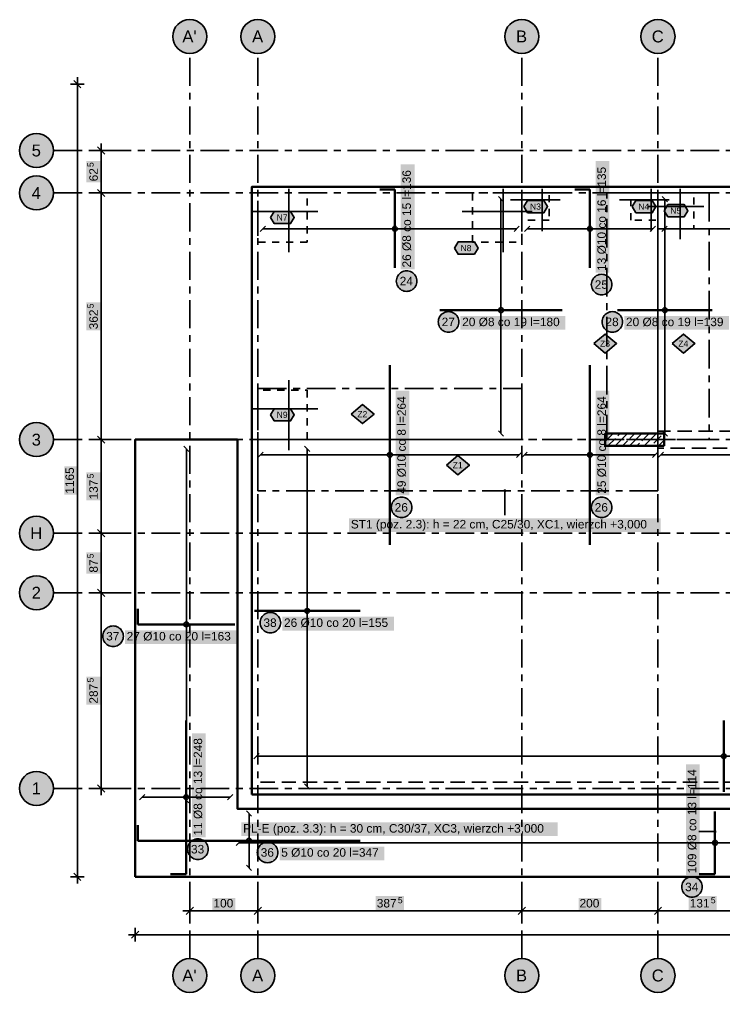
# Model space of a CAD drawing. Header units: metres. Extents: x -3.5 to 19.4, y -3 to 11.3.
# Drawn here: x -3.5 to 6.85, y -3 to 11.3 of the extents above; entities that cross this region are included whole.
import ezdxf

# ---------------------------------------------------------------- set-up
doc = ezdxf.new("R2010")
doc.units = ezdxf.units.M
for name, pattern in [('KRESKOWA', [5.25, 4.2, -1.05]), ('KRESKOWA_DROBNA', [3.15, 2.1, -1.05]), ('PUNKTOWA', [10.5, 8.4, -1.05, 0, -1.05])]:
    doc.linetypes.add(name, pattern=pattern)
for name, color, linetype, lineweight in [('A-KRESKOWANIE', 8, 'Continuous', 18), ('A-MASKA', 7, 'Continuous', 18), ('A-OPISY', 2, 'Continuous', 25), ('K-KONSTR', 7, 'Continuous', 50), ('K-OSIE', 1, 'PUNKTOWA', 25), ('K-WYMIARY', 1, 'Continuous', 25), ('K-ZBROJENIE', 1, 'Continuous', 100), ('K-ZBROJENIE-OPIS', 2, 'Continuous', 25)]:
    doc.layers.add(name, color=color, linetype=linetype, lineweight=lineweight)
doc.styles.add('PL_ARIAL', font='arial.ttf')

msp = doc.modelspace()

# ---------------------------------------------------------------- hatches: boundary and pattern name
at = {"layer": 'A-MASKA', "true_color": 0xffffff}
for points in [[(-2.307, 8.906), (-2.307, 9.219), (-2.517, 9.219), (-2.517, 8.906)], [(2.3, 7.63), (2.3, 9.17), (2.097, 9.17), (2.097, 7.63)], [(5.163, 7.58), (5.163, 9.22), (4.96, 9.22), (4.96, 7.58)], [(-2.307, 6.731), (-2.307, 7.144), (-2.517, 7.144), (-2.517, 6.731)], [(2.975, 6.741), (4.515, 6.741), (4.515, 6.943), (2.975, 6.943)], [(5.38, 6.741), (6.92, 6.741), (6.92, 6.943), (5.38, 6.943)], [(2.225, 4.305), (2.225, 5.845), (2.022, 5.845), (2.022, 4.305)], [(5.163, 4.305), (5.163, 5.845), (4.96, 5.845), (4.96, 4.305)], [(-2.658, 4.315), (-2.658, 4.735), (-2.84, 4.735), (-2.84, 4.315)], [(-2.307, 4.231), (-2.307, 4.644), (-2.517, 4.644), (-2.517, 4.231)], [(1.34, 3.768), (5.914, 3.768), (5.914, 3.97), (1.34, 3.97)], [(-2.307, 3.156), (-2.307, 3.469), (-2.517, 3.469), (-2.517, 3.156)], [(0.359, 2.32), (1.999, 2.32), (1.999, 2.523), (0.359, 2.523)], [(-1.951, 2.121), (-0.31, 2.121), (-0.31, 2.324), (-1.951, 2.324)], [(-2.307, 1.231), (-2.307, 1.644), (-2.517, 1.644), (-2.517, 1.231)], [(-0.766, -0.718), (-0.766, 0.808), (-0.968, 0.808), (-0.968, -0.718)], [(6.489, -1.273), (6.489, 0.354), (6.287, 0.354), (6.287, -1.273)], [(-0.241, -0.702), (4.404, -0.702), (4.404, -0.5), (-0.241, -0.5)], [(0.318, -1.056), (1.858, -1.056), (1.858, -0.854), (0.318, -0.854)], [(-0.667, -1.792), (-0.333, -1.792), (-0.333, -1.61), (-0.667, -1.61)], [(1.731, -1.792), (2.144, -1.792), (2.144, -1.583), (1.731, -1.583)], [(4.708, -1.792), (5.042, -1.792), (5.042, -1.61), (4.708, -1.61)], [(6.326, -1.792), (6.739, -1.792), (6.739, -1.583), (6.326, -1.583)]]:
    msp.add_hatch(color=7, dxfattribs=at).paths.add_polyline_path(points)
at = {"layer": 'A-OPISY', "true_color": 0x000000}
msp.add_hatch(color=7, dxfattribs=at).paths.add_polyline_path([(3.65, 4.375), (3.649, 4.381), (3.646, 4.386), (3.643, 4.391), (3.638, 4.394), (3.633, 4.397), (3.627, 4.397), (3.621, 4.397), (3.616, 4.394), (3.611, 4.391), (3.608, 4.386), (3.605, 4.381), (3.605, 4.375), (3.605, 4.369), (3.608, 4.364), (3.611, 4.359), (3.616, 4.356), (3.621, 4.353), (3.627, 4.353), (3.633, 4.353), (3.638, 4.356), (3.643, 4.359), (3.646, 4.364), (3.649, 4.369)])
at = {"layer": 'K-OSIE', "true_color": 0xffffff}
for points in [[(-0.75, 11.05), (-0.752, 11.083), (-0.759, 11.115), (-0.769, 11.146), (-0.783, 11.175), (-0.802, 11.202), (-0.823, 11.227), (-0.848, 11.248), (-0.875, 11.267), (-0.904, 11.281), (-0.935, 11.291), (-0.967, 11.298), (-1, 11.3), (-1.033, 11.298), (-1.065, 11.291), (-1.096, 11.281), (-1.125, 11.267), (-1.152, 11.248), (-1.177, 11.227), (-1.198, 11.202), (-1.217, 11.175), (-1.231, 11.146), (-1.241, 11.115), (-1.248, 11.083), (-1.25, 11.05), (-1.248, 11.017), (-1.241, 10.985), (-1.231, 10.954), (-1.217, 10.925), (-1.198, 10.898), (-1.177, 10.873), (-1.152, 10.852), (-1.125, 10.833), (-1.096, 10.819), (-1.065, 10.809), (-1.033, 10.802), (-1, 10.8), (-0.967, 10.802), (-0.935, 10.809), (-0.904, 10.819), (-0.875, 10.833), (-0.848, 10.852), (-0.823, 10.873), (-0.802, 10.898), (-0.783, 10.925), (-0.769, 10.954), (-0.759, 10.985), (-0.752, 11.017)], [(0.25, 11.05), (0.248, 11.083), (0.241, 11.115), (0.231, 11.146), (0.217, 11.175), (0.198, 11.202), (0.177, 11.227), (0.152, 11.248), (0.125, 11.267), (0.096, 11.281), (0.065, 11.291), (0.033, 11.298), (0, 11.3), (-0.033, 11.298), (-0.065, 11.291), (-0.096, 11.281), (-0.125, 11.267), (-0.152, 11.248), (-0.177, 11.227), (-0.198, 11.202), (-0.217, 11.175), (-0.231, 11.146), (-0.241, 11.115), (-0.248, 11.083), (-0.25, 11.05), (-0.248, 11.017), (-0.241, 10.985), (-0.231, 10.954), (-0.217, 10.925), (-0.198, 10.898), (-0.177, 10.873), (-0.152, 10.852), (-0.125, 10.833), (-0.096, 10.819), (-0.065, 10.809), (-0.033, 10.802), (0, 10.8), (0.033, 10.802), (0.065, 10.809), (0.096, 10.819), (0.125, 10.833), (0.152, 10.852), (0.177, 10.873), (0.198, 10.898), (0.217, 10.925), (0.231, 10.954), (0.241, 10.985), (0.248, 11.017)], [(4.125, 11.05), (4.123, 11.083), (4.116, 11.115), (4.106, 11.146), (4.092, 11.175), (4.073, 11.202), (4.052, 11.227), (4.027, 11.248), (4, 11.267), (3.971, 11.281), (3.94, 11.291), (3.908, 11.298), (3.875, 11.3), (3.842, 11.298), (3.81, 11.291), (3.779, 11.281), (3.75, 11.267), (3.723, 11.248), (3.698, 11.227), (3.677, 11.202), (3.658, 11.175), (3.644, 11.146), (3.634, 11.115), (3.627, 11.083), (3.625, 11.05), (3.627, 11.017), (3.634, 10.985), (3.644, 10.954), (3.658, 10.925), (3.677, 10.898), (3.698, 10.873), (3.723, 10.852), (3.75, 10.833), (3.779, 10.819), (3.81, 10.809), (3.842, 10.802), (3.875, 10.8), (3.908, 10.802), (3.94, 10.809), (3.971, 10.819), (4, 10.833), (4.027, 10.852), (4.052, 10.873), (4.073, 10.898), (4.092, 10.925), (4.106, 10.954), (4.116, 10.985), (4.123, 11.017)], [(6.125, 11.05), (6.123, 11.083), (6.116, 11.115), (6.106, 11.146), (6.092, 11.175), (6.073, 11.202), (6.052, 11.227), (6.027, 11.248), (6, 11.267), (5.971, 11.281), (5.94, 11.291), (5.908, 11.298), (5.875, 11.3), (5.842, 11.298), (5.81, 11.291), (5.779, 11.281), (5.75, 11.267), (5.723, 11.248), (5.698, 11.227), (5.677, 11.202), (5.658, 11.175), (5.644, 11.146), (5.634, 11.115), (5.627, 11.083), (5.625, 11.05), (5.627, 11.017), (5.634, 10.985), (5.644, 10.954), (5.658, 10.925), (5.677, 10.898), (5.698, 10.873), (5.723, 10.852), (5.75, 10.833), (5.779, 10.819), (5.81, 10.809), (5.842, 10.802), (5.875, 10.8), (5.908, 10.802), (5.94, 10.809), (5.971, 10.819), (6, 10.833), (6.027, 10.852), (6.052, 10.873), (6.073, 10.898), (6.092, 10.925), (6.106, 10.954), (6.116, 10.985), (6.123, 11.017)], [(-3, 9.375), (-3.002, 9.408), (-3.009, 9.44), (-3.019, 9.471), (-3.033, 9.5), (-3.052, 9.527), (-3.073, 9.552), (-3.098, 9.573), (-3.125, 9.592), (-3.154, 9.606), (-3.185, 9.616), (-3.217, 9.623), (-3.25, 9.625), (-3.283, 9.623), (-3.315, 9.616), (-3.346, 9.606), (-3.375, 9.592), (-3.402, 9.573), (-3.427, 9.552), (-3.448, 9.527), (-3.467, 9.5), (-3.481, 9.471), (-3.491, 9.44), (-3.498, 9.408), (-3.5, 9.375), (-3.498, 9.342), (-3.491, 9.31), (-3.481, 9.279), (-3.467, 9.25), (-3.448, 9.223), (-3.427, 9.198), (-3.402, 9.177), (-3.375, 9.158), (-3.346, 9.144), (-3.315, 9.134), (-3.283, 9.127), (-3.25, 9.125), (-3.217, 9.127), (-3.185, 9.134), (-3.154, 9.144), (-3.125, 9.158), (-3.098, 9.177), (-3.073, 9.198), (-3.052, 9.223), (-3.033, 9.25), (-3.019, 9.279), (-3.009, 9.31), (-3.002, 9.342)], [(-3, 8.75), (-3.002, 8.783), (-3.009, 8.815), (-3.019, 8.846), (-3.033, 8.875), (-3.052, 8.902), (-3.073, 8.927), (-3.098, 8.948), (-3.125, 8.967), (-3.154, 8.981), (-3.185, 8.991), (-3.217, 8.998), (-3.25, 9), (-3.283, 8.998), (-3.315, 8.991), (-3.346, 8.981), (-3.375, 8.967), (-3.402, 8.948), (-3.427, 8.927), (-3.448, 8.902), (-3.467, 8.875), (-3.481, 8.846), (-3.491, 8.815), (-3.498, 8.783), (-3.5, 8.75), (-3.498, 8.717), (-3.491, 8.685), (-3.481, 8.654), (-3.467, 8.625), (-3.448, 8.598), (-3.427, 8.573), (-3.402, 8.552), (-3.375, 8.533), (-3.346, 8.519), (-3.315, 8.509), (-3.283, 8.502), (-3.25, 8.5), (-3.217, 8.502), (-3.185, 8.509), (-3.154, 8.519), (-3.125, 8.533), (-3.098, 8.552), (-3.073, 8.573), (-3.052, 8.598), (-3.033, 8.625), (-3.019, 8.654), (-3.009, 8.685), (-3.002, 8.717)], [(-3, 5.125), (-3.002, 5.158), (-3.009, 5.19), (-3.019, 5.221), (-3.033, 5.25), (-3.052, 5.277), (-3.073, 5.302), (-3.098, 5.323), (-3.125, 5.342), (-3.154, 5.356), (-3.185, 5.366), (-3.217, 5.373), (-3.25, 5.375), (-3.283, 5.373), (-3.315, 5.366), (-3.346, 5.356), (-3.375, 5.342), (-3.402, 5.323), (-3.427, 5.302), (-3.448, 5.277), (-3.467, 5.25), (-3.481, 5.221), (-3.491, 5.19), (-3.498, 5.158), (-3.5, 5.125), (-3.498, 5.092), (-3.491, 5.06), (-3.481, 5.029), (-3.467, 5), (-3.448, 4.973), (-3.427, 4.948), (-3.402, 4.927), (-3.375, 4.908), (-3.346, 4.894), (-3.315, 4.884), (-3.283, 4.877), (-3.25, 4.875), (-3.217, 4.877), (-3.185, 4.884), (-3.154, 4.894), (-3.125, 4.908), (-3.098, 4.927), (-3.073, 4.948), (-3.052, 4.973), (-3.033, 5), (-3.019, 5.029), (-3.009, 5.06), (-3.002, 5.092)], [(-3, 3.75), (-3.002, 3.783), (-3.009, 3.815), (-3.019, 3.846), (-3.033, 3.875), (-3.052, 3.902), (-3.073, 3.927), (-3.098, 3.948), (-3.125, 3.967), (-3.154, 3.981), (-3.185, 3.991), (-3.217, 3.998), (-3.25, 4), (-3.283, 3.998), (-3.315, 3.991), (-3.346, 3.981), (-3.375, 3.967), (-3.402, 3.948), (-3.427, 3.927), (-3.448, 3.902), (-3.467, 3.875), (-3.481, 3.846), (-3.491, 3.815), (-3.498, 3.783), (-3.5, 3.75), (-3.498, 3.717), (-3.491, 3.685), (-3.481, 3.654), (-3.467, 3.625), (-3.448, 3.598), (-3.427, 3.573), (-3.402, 3.552), (-3.375, 3.533), (-3.346, 3.519), (-3.315, 3.509), (-3.283, 3.502), (-3.25, 3.5), (-3.217, 3.502), (-3.185, 3.509), (-3.154, 3.519), (-3.125, 3.533), (-3.098, 3.552), (-3.073, 3.573), (-3.052, 3.598), (-3.033, 3.625), (-3.019, 3.654), (-3.009, 3.685), (-3.002, 3.717)], [(-3, 2.875), (-3.002, 2.908), (-3.009, 2.94), (-3.019, 2.971), (-3.033, 3), (-3.052, 3.027), (-3.073, 3.052), (-3.098, 3.073), (-3.125, 3.092), (-3.154, 3.106), (-3.185, 3.116), (-3.217, 3.123), (-3.25, 3.125), (-3.283, 3.123), (-3.315, 3.116), (-3.346, 3.106), (-3.375, 3.092), (-3.402, 3.073), (-3.427, 3.052), (-3.448, 3.027), (-3.467, 3), (-3.481, 2.971), (-3.491, 2.94), (-3.498, 2.908), (-3.5, 2.875), (-3.498, 2.842), (-3.491, 2.81), (-3.481, 2.779), (-3.467, 2.75), (-3.448, 2.723), (-3.427, 2.698), (-3.402, 2.677), (-3.375, 2.658), (-3.346, 2.644), (-3.315, 2.634), (-3.283, 2.627), (-3.25, 2.625), (-3.217, 2.627), (-3.185, 2.634), (-3.154, 2.644), (-3.125, 2.658), (-3.098, 2.677), (-3.073, 2.698), (-3.052, 2.723), (-3.033, 2.75), (-3.019, 2.779), (-3.009, 2.81), (-3.002, 2.842)], [(-3, 0), (-3.002, 0.033), (-3.009, 0.065), (-3.019, 0.096), (-3.033, 0.125), (-3.052, 0.152), (-3.073, 0.177), (-3.098, 0.198), (-3.125, 0.217), (-3.154, 0.231), (-3.185, 0.241), (-3.217, 0.248), (-3.25, 0.25), (-3.283, 0.248), (-3.315, 0.241), (-3.346, 0.231), (-3.375, 0.217), (-3.402, 0.198), (-3.427, 0.177), (-3.448, 0.152), (-3.467, 0.125), (-3.481, 0.096), (-3.491, 0.065), (-3.498, 0.033), (-3.5, 0), (-3.498, -0.033), (-3.491, -0.065), (-3.481, -0.096), (-3.467, -0.125), (-3.448, -0.152), (-3.427, -0.177), (-3.402, -0.198), (-3.375, -0.217), (-3.346, -0.231), (-3.315, -0.241), (-3.283, -0.248), (-3.25, -0.25), (-3.217, -0.248), (-3.185, -0.241), (-3.154, -0.231), (-3.125, -0.217), (-3.098, -0.198), (-3.073, -0.177), (-3.052, -0.152), (-3.033, -0.125), (-3.019, -0.096), (-3.009, -0.065), (-3.002, -0.033)], [(-0.75, -2.75), (-0.752, -2.717), (-0.759, -2.685), (-0.769, -2.654), (-0.783, -2.625), (-0.802, -2.598), (-0.823, -2.573), (-0.848, -2.552), (-0.875, -2.533), (-0.904, -2.519), (-0.935, -2.509), (-0.967, -2.502), (-1, -2.5), (-1.033, -2.502), (-1.065, -2.509), (-1.096, -2.519), (-1.125, -2.533), (-1.152, -2.552), (-1.177, -2.573), (-1.198, -2.598), (-1.217, -2.625), (-1.231, -2.654), (-1.241, -2.685), (-1.248, -2.717), (-1.25, -2.75), (-1.248, -2.783), (-1.241, -2.815), (-1.231, -2.846), (-1.217, -2.875), (-1.198, -2.902), (-1.177, -2.927), (-1.152, -2.948), (-1.125, -2.967), (-1.096, -2.981), (-1.065, -2.991), (-1.033, -2.998), (-1, -3), (-0.967, -2.998), (-0.935, -2.991), (-0.904, -2.981), (-0.875, -2.967), (-0.848, -2.948), (-0.823, -2.927), (-0.802, -2.902), (-0.783, -2.875), (-0.769, -2.846), (-0.759, -2.815), (-0.752, -2.783)], [(0.25, -2.75), (0.248, -2.717), (0.241, -2.685), (0.231, -2.654), (0.217, -2.625), (0.198, -2.598), (0.177, -2.573), (0.152, -2.552), (0.125, -2.533), (0.096, -2.519), (0.065, -2.509), (0.033, -2.502), (0, -2.5), (-0.033, -2.502), (-0.065, -2.509), (-0.096, -2.519), (-0.125, -2.533), (-0.152, -2.552), (-0.177, -2.573), (-0.198, -2.598), (-0.217, -2.625), (-0.231, -2.654), (-0.241, -2.685), (-0.248, -2.717), (-0.25, -2.75), (-0.248, -2.783), (-0.241, -2.815), (-0.231, -2.846), (-0.217, -2.875), (-0.198, -2.902), (-0.177, -2.927), (-0.152, -2.948), (-0.125, -2.967), (-0.096, -2.981), (-0.065, -2.991), (-0.033, -2.998), (0, -3), (0.033, -2.998), (0.065, -2.991), (0.096, -2.981), (0.125, -2.967), (0.152, -2.948), (0.177, -2.927), (0.198, -2.902), (0.217, -2.875), (0.231, -2.846), (0.241, -2.815), (0.248, -2.783)], [(4.125, -2.75), (4.123, -2.717), (4.116, -2.685), (4.106, -2.654), (4.092, -2.625), (4.073, -2.598), (4.052, -2.573), (4.027, -2.552), (4, -2.533), (3.971, -2.519), (3.94, -2.509), (3.908, -2.502), (3.875, -2.5), (3.842, -2.502), (3.81, -2.509), (3.779, -2.519), (3.75, -2.533), (3.723, -2.552), (3.698, -2.573), (3.677, -2.598), (3.658, -2.625), (3.644, -2.654), (3.634, -2.685), (3.627, -2.717), (3.625, -2.75), (3.627, -2.783), (3.634, -2.815), (3.644, -2.846), (3.658, -2.875), (3.677, -2.902), (3.698, -2.927), (3.723, -2.948), (3.75, -2.967), (3.779, -2.981), (3.81, -2.991), (3.842, -2.998), (3.875, -3), (3.908, -2.998), (3.94, -2.991), (3.971, -2.981), (4, -2.967), (4.027, -2.948), (4.052, -2.927), (4.073, -2.902), (4.092, -2.875), (4.106, -2.846), (4.116, -2.815), (4.123, -2.783)], [(6.125, -2.75), (6.123, -2.717), (6.116, -2.685), (6.106, -2.654), (6.092, -2.625), (6.073, -2.598), (6.052, -2.573), (6.027, -2.552), (6, -2.533), (5.971, -2.519), (5.94, -2.509), (5.908, -2.502), (5.875, -2.5), (5.842, -2.502), (5.81, -2.509), (5.779, -2.519), (5.75, -2.533), (5.723, -2.552), (5.698, -2.573), (5.677, -2.598), (5.658, -2.625), (5.644, -2.654), (5.634, -2.685), (5.627, -2.717), (5.625, -2.75), (5.627, -2.783), (5.634, -2.815), (5.644, -2.846), (5.658, -2.875), (5.677, -2.902), (5.698, -2.927), (5.723, -2.948), (5.75, -2.967), (5.779, -2.981), (5.81, -2.991), (5.842, -2.998), (5.875, -3), (5.908, -2.998), (5.94, -2.991), (5.971, -2.981), (6, -2.967), (6.027, -2.948), (6.052, -2.927), (6.073, -2.902), (6.092, -2.875), (6.106, -2.846), (6.116, -2.815), (6.123, -2.783)]]:
    msp.add_hatch(color=7, dxfattribs=at).paths.add_polyline_path(points)
at = {"layer": 'K-ZBROJENIE-OPIS', "true_color": 0xffffff}
for points in [[(3.906, 8.55), (3.96, 8.64), (4.2, 8.64), (4.254, 8.55), (4.2, 8.46), (3.96, 8.46)], [(5.496, 8.55), (5.55, 8.64), (5.79, 8.64), (5.844, 8.55), (5.79, 8.46), (5.55, 8.46)], [(0.186, 8.39), (0.24, 8.48), (0.48, 8.48), (0.534, 8.39), (0.48, 8.3), (0.24, 8.3)], [(5.966, 8.49), (6.02, 8.58), (6.26, 8.58), (6.314, 8.49), (6.26, 8.4), (6.02, 8.4)], [(2.886, 7.94), (2.94, 8.03), (3.18, 8.03), (3.234, 7.94), (3.18, 7.85), (2.94, 7.85)], [(2.336, 7.455), (2.334, 7.475), (2.33, 7.494), (2.324, 7.513), (2.315, 7.531), (2.304, 7.547), (2.291, 7.562), (2.276, 7.575), (2.26, 7.586), (2.242, 7.595), (2.224, 7.601), (2.204, 7.605), (2.185, 7.606), (2.165, 7.605), (2.145, 7.601), (2.127, 7.595), (2.109, 7.586), (2.093, 7.575), (2.078, 7.562), (2.065, 7.547), (2.054, 7.531), (2.045, 7.513), (2.039, 7.494), (2.035, 7.475), (2.033, 7.455), (2.035, 7.435), (2.039, 7.416), (2.045, 7.397), (2.054, 7.38), (2.065, 7.363), (2.078, 7.348), (2.093, 7.335), (2.109, 7.324), (2.127, 7.315), (2.145, 7.309), (2.165, 7.305), (2.185, 7.304), (2.204, 7.305), (2.224, 7.309), (2.242, 7.315), (2.26, 7.324), (2.276, 7.335), (2.291, 7.348), (2.304, 7.363), (2.315, 7.38), (2.324, 7.397), (2.33, 7.416), (2.334, 7.435)], [(5.199, 7.405), (5.197, 7.424), (5.193, 7.444), (5.187, 7.462), (5.178, 7.48), (5.167, 7.496), (5.154, 7.511), (5.139, 7.524), (5.123, 7.535), (5.105, 7.544), (5.087, 7.55), (5.067, 7.554), (5.048, 7.556), (5.028, 7.554), (5.008, 7.55), (4.99, 7.544), (4.972, 7.535), (4.956, 7.524), (4.941, 7.511), (4.928, 7.496), (4.917, 7.48), (4.908, 7.462), (4.902, 7.444), (4.898, 7.424), (4.896, 7.405), (4.898, 7.385), (4.902, 7.365), (4.908, 7.347), (4.917, 7.329), (4.928, 7.313), (4.941, 7.298), (4.956, 7.285), (4.972, 7.274), (4.99, 7.265), (5.008, 7.259), (5.028, 7.255), (5.048, 7.253), (5.067, 7.255), (5.087, 7.259), (5.105, 7.265), (5.123, 7.274), (5.139, 7.285), (5.154, 7.298), (5.167, 7.313), (5.178, 7.329), (5.187, 7.347), (5.193, 7.365), (5.197, 7.385)], [(2.951, 6.856), (2.95, 6.875), (2.946, 6.895), (2.94, 6.913), (2.931, 6.931), (2.92, 6.948), (2.907, 6.962), (2.892, 6.975), (2.876, 6.986), (2.858, 6.995), (2.839, 7.002), (2.82, 7.005), (2.8, 7.007), (2.78, 7.005), (2.761, 7.002), (2.742, 6.995), (2.725, 6.986), (2.708, 6.975), (2.693, 6.962), (2.68, 6.948), (2.669, 6.931), (2.66, 6.913), (2.654, 6.895), (2.65, 6.875), (2.649, 6.856), (2.65, 6.836), (2.654, 6.817), (2.66, 6.798), (2.669, 6.78), (2.68, 6.764), (2.693, 6.749), (2.708, 6.736), (2.725, 6.725), (2.742, 6.716), (2.761, 6.71), (2.78, 6.706), (2.8, 6.705), (2.82, 6.706), (2.839, 6.71), (2.858, 6.716), (2.876, 6.725), (2.892, 6.736), (2.907, 6.749), (2.92, 6.764), (2.931, 6.78), (2.94, 6.798), (2.946, 6.817), (2.95, 6.836)], [(5.356, 6.856), (5.355, 6.875), (5.351, 6.895), (5.345, 6.913), (5.336, 6.931), (5.325, 6.948), (5.312, 6.962), (5.297, 6.975), (5.281, 6.986), (5.263, 6.995), (5.244, 7.002), (5.225, 7.005), (5.205, 7.007), (5.185, 7.005), (5.166, 7.002), (5.147, 6.995), (5.13, 6.986), (5.113, 6.975), (5.098, 6.962), (5.085, 6.948), (5.074, 6.931), (5.065, 6.913), (5.059, 6.895), (5.055, 6.875), (5.054, 6.856), (5.055, 6.836), (5.059, 6.817), (5.065, 6.798), (5.074, 6.78), (5.085, 6.764), (5.098, 6.749), (5.113, 6.736), (5.13, 6.725), (5.147, 6.716), (5.166, 6.71), (5.185, 6.706), (5.205, 6.705), (5.225, 6.706), (5.244, 6.71), (5.263, 6.716), (5.281, 6.725), (5.297, 6.736), (5.312, 6.749), (5.325, 6.764), (5.336, 6.78), (5.345, 6.798), (5.351, 6.817), (5.355, 6.836)], [(4.932, 6.537), (5.1, 6.677), (5.268, 6.537), (5.1, 6.397)], [(6.082, 6.537), (6.25, 6.677), (6.418, 6.537), (6.25, 6.397)], [(0.186, 5.49), (0.24, 5.58), (0.48, 5.58), (0.534, 5.49), (0.48, 5.4), (0.24, 5.4)], [(1.37, 5.5), (1.538, 5.64), (1.706, 5.5), (1.538, 5.36)], [(2.769, 4.75), (2.938, 4.89), (3.106, 4.75), (2.938, 4.61)], [(2.261, 4.13), (2.26, 4.15), (2.256, 4.169), (2.25, 4.188), (2.241, 4.206), (2.23, 4.222), (2.217, 4.237), (2.202, 4.25), (2.186, 4.261), (2.168, 4.27), (2.149, 4.276), (2.13, 4.28), (2.11, 4.281), (2.09, 4.28), (2.071, 4.276), (2.052, 4.27), (2.034, 4.261), (2.018, 4.25), (2.003, 4.237), (1.99, 4.222), (1.979, 4.206), (1.97, 4.188), (1.964, 4.169), (1.96, 4.15), (1.959, 4.13), (1.96, 4.11), (1.964, 4.091), (1.97, 4.072), (1.979, 4.055), (1.99, 4.038), (2.003, 4.023), (2.018, 4.01), (2.034, 3.999), (2.052, 3.99), (2.071, 3.984), (2.09, 3.98), (2.11, 3.979), (2.13, 3.98), (2.149, 3.984), (2.168, 3.99), (2.186, 3.999), (2.202, 4.01), (2.217, 4.023), (2.23, 4.038), (2.241, 4.055), (2.25, 4.072), (2.256, 4.091), (2.26, 4.11)], [(5.199, 4.13), (5.197, 4.15), (5.193, 4.169), (5.187, 4.188), (5.178, 4.206), (5.167, 4.222), (5.154, 4.237), (5.139, 4.25), (5.123, 4.261), (5.105, 4.27), (5.087, 4.276), (5.067, 4.28), (5.048, 4.281), (5.028, 4.28), (5.008, 4.276), (4.99, 4.27), (4.972, 4.261), (4.956, 4.25), (4.941, 4.237), (4.928, 4.222), (4.917, 4.206), (4.908, 4.188), (4.902, 4.169), (4.898, 4.15), (4.896, 4.13), (4.898, 4.11), (4.902, 4.091), (4.908, 4.072), (4.917, 4.055), (4.928, 4.038), (4.941, 4.023), (4.956, 4.01), (4.972, 3.999), (4.99, 3.99), (5.008, 3.984), (5.028, 3.98), (5.048, 3.979), (5.067, 3.98), (5.087, 3.984), (5.105, 3.99), (5.123, 3.999), (5.139, 4.01), (5.154, 4.023), (5.167, 4.038), (5.178, 4.055), (5.187, 4.072), (5.193, 4.091), (5.197, 4.11)], [(0.335, 2.435), (0.333, 2.455), (0.329, 2.474), (0.323, 2.493), (0.314, 2.511), (0.303, 2.527), (0.29, 2.542), (0.275, 2.555), (0.259, 2.566), (0.241, 2.575), (0.223, 2.581), (0.203, 2.585), (0.184, 2.586), (0.164, 2.585), (0.144, 2.581), (0.126, 2.575), (0.108, 2.566), (0.092, 2.555), (0.077, 2.542), (0.064, 2.527), (0.053, 2.511), (0.044, 2.493), (0.038, 2.474), (0.034, 2.455), (0.032, 2.435), (0.034, 2.415), (0.038, 2.396), (0.044, 2.377), (0.053, 2.36), (0.064, 2.343), (0.077, 2.328), (0.092, 2.315), (0.108, 2.304), (0.126, 2.296), (0.144, 2.289), (0.164, 2.285), (0.184, 2.284), (0.203, 2.285), (0.223, 2.289), (0.241, 2.296), (0.259, 2.304), (0.275, 2.315), (0.29, 2.328), (0.303, 2.343), (0.314, 2.36), (0.323, 2.377), (0.329, 2.396), (0.333, 2.415)], [(-1.975, 2.236), (-1.976, 2.256), (-1.98, 2.276), (-1.987, 2.294), (-1.995, 2.312), (-2.006, 2.328), (-2.019, 2.343), (-2.034, 2.356), (-2.051, 2.367), (-2.068, 2.376), (-2.087, 2.382), (-2.106, 2.386), (-2.126, 2.388), (-2.146, 2.386), (-2.165, 2.382), (-2.184, 2.376), (-2.202, 2.367), (-2.218, 2.356), (-2.233, 2.343), (-2.246, 2.328), (-2.257, 2.312), (-2.266, 2.294), (-2.272, 2.276), (-2.276, 2.256), (-2.277, 2.236), (-2.276, 2.217), (-2.272, 2.197), (-2.266, 2.179), (-2.257, 2.161), (-2.246, 2.145), (-2.233, 2.13), (-2.218, 2.117), (-2.202, 2.106), (-2.184, 2.097), (-2.165, 2.091), (-2.146, 2.087), (-2.126, 2.085), (-2.106, 2.087), (-2.087, 2.091), (-2.068, 2.097), (-2.051, 2.106), (-2.034, 2.117), (-2.019, 2.13), (-2.006, 2.145), (-1.995, 2.161), (-1.987, 2.179), (-1.98, 2.197), (-1.976, 2.217)], [(-0.73, -0.893), (-0.731, -0.874), (-0.735, -0.854), (-0.741, -0.835), (-0.75, -0.818), (-0.761, -0.801), (-0.774, -0.786), (-0.789, -0.773), (-0.805, -0.762), (-0.823, -0.754), (-0.842, -0.747), (-0.861, -0.743), (-0.881, -0.742), (-0.9, -0.743), (-0.92, -0.747), (-0.939, -0.754), (-0.956, -0.762), (-0.973, -0.773), (-0.988, -0.786), (-1.001, -0.801), (-1.012, -0.818), (-1.02, -0.835), (-1.027, -0.854), (-1.03, -0.874), (-1.032, -0.893), (-1.03, -0.913), (-1.027, -0.932), (-1.02, -0.951), (-1.012, -0.969), (-1.001, -0.985), (-0.988, -1), (-0.973, -1.013), (-0.956, -1.024), (-0.939, -1.033), (-0.92, -1.039), (-0.9, -1.043), (-0.881, -1.044), (-0.861, -1.043), (-0.842, -1.039), (-0.823, -1.033), (-0.805, -1.024), (-0.789, -1.013), (-0.774, -1), (-0.761, -0.985), (-0.75, -0.969), (-0.741, -0.951), (-0.735, -0.932), (-0.731, -0.913)], [(0.294, -0.941), (0.293, -0.921), (0.289, -0.902), (0.283, -0.883), (0.274, -0.865), (0.263, -0.849), (0.25, -0.834), (0.235, -0.821), (0.219, -0.81), (0.201, -0.801), (0.182, -0.795), (0.163, -0.791), (0.143, -0.79), (0.124, -0.791), (0.104, -0.795), (0.085, -0.801), (0.068, -0.81), (0.051, -0.821), (0.036, -0.834), (0.023, -0.849), (0.012, -0.865), (0.004, -0.883), (-0.003, -0.902), (-0.007, -0.921), (-0.008, -0.941), (-0.007, -0.961), (-0.003, -0.98), (0.004, -0.999), (0.012, -1.017), (0.023, -1.033), (0.036, -1.048), (0.051, -1.061), (0.068, -1.072), (0.085, -1.081), (0.104, -1.087), (0.124, -1.091), (0.143, -1.092), (0.163, -1.091), (0.182, -1.087), (0.201, -1.081), (0.219, -1.072), (0.235, -1.061), (0.25, -1.048), (0.263, -1.033), (0.274, -1.017), (0.283, -0.999), (0.289, -0.98), (0.293, -0.961)], [(6.525, -1.448), (6.524, -1.428), (6.52, -1.409), (6.514, -1.39), (6.505, -1.373), (6.494, -1.356), (6.481, -1.341), (6.466, -1.328), (6.45, -1.317), (6.432, -1.309), (6.413, -1.302), (6.394, -1.298), (6.374, -1.297), (6.355, -1.298), (6.335, -1.302), (6.316, -1.309), (6.299, -1.317), (6.282, -1.328), (6.267, -1.341), (6.254, -1.356), (6.243, -1.373), (6.235, -1.39), (6.228, -1.409), (6.225, -1.428), (6.223, -1.448), (6.225, -1.468), (6.228, -1.487), (6.235, -1.506), (6.243, -1.524), (6.254, -1.54), (6.267, -1.555), (6.282, -1.568), (6.299, -1.579), (6.316, -1.588), (6.335, -1.594), (6.355, -1.598), (6.374, -1.599), (6.394, -1.598), (6.413, -1.594), (6.432, -1.588), (6.45, -1.579), (6.466, -1.568), (6.481, -1.555), (6.494, -1.54), (6.505, -1.524), (6.514, -1.506), (6.52, -1.487), (6.524, -1.468)]]:
    msp.add_hatch(color=7, dxfattribs=at).paths.add_polyline_path(points)
at = {"layer": 'K-ZBROJENIE-OPIS', "true_color": 0x000000}
msp.add_hatch(color=7, dxfattribs=at).paths.add_polyline_path([(6.734, -0.634), (6.734, -0.629), (6.731, -0.623), (6.728, -0.618), (6.723, -0.615), (6.718, -0.613), (6.712, -0.612), (6.706, -0.613), (6.701, -0.615), (6.696, -0.618), (6.692, -0.623), (6.69, -0.629), (6.689, -0.634), (6.69, -0.64), (6.692, -0.646), (6.696, -0.65), (6.701, -0.654), (6.706, -0.656), (6.712, -0.657), (6.718, -0.656), (6.723, -0.654), (6.728, -0.65), (6.731, -0.646), (6.734, -0.64)])

# ---------------------------------------------------------------- linework, layer by layer
at = {"layer": 'A-KRESKOWANIE', "lineweight": 25, "ltscale": 0.05}
for points in [[(5.1, 5.1), (5.215, 5.215)], [(5.109, 5.215), (5.109, 5.215)], [(5.247, 5.035), (5.427, 5.215)], [(5.286, 5.18), (5.321, 5.215)], [(5.459, 5.035), (5.639, 5.215)], [(5.462, 5.144), (5.533, 5.215)], [(5.639, 5.109), (5.745, 5.215)], [(5.671, 5.035), (5.851, 5.215)], [(5.816, 5.073), (5.922, 5.18)], [(5.957, 5.215), (5.957, 5.215)], [(5.144, 5.038), (5.25, 5.144)], [(5.353, 5.035), (5.427, 5.109)], [(5.565, 5.035), (5.604, 5.073)], [(5.777, 5.035), (5.781, 5.038)], [(5.884, 5.035), (5.965, 5.116)]]:
    msp.add_lwpolyline(points, dxfattribs=at)
at = {"layer": 'A-OPISY', "lineweight": 35, "ltscale": 0.05}
msp.add_lwpolyline([(3.627, 4.375), (3.627, 4.015)], dxfattribs=at)
at = {"layer": 'K-KONSTR', "lineweight": 70, "ltscale": 0.05}
for points in [[(-0.09, -0.09), (12.3, -0.09), (12.3, 8.84), (-0.09, 8.84)], [(5.965, 5.035), (5.965, 5.215), (5.1, 5.215), (5.1, 5.035)], [(-1.8, -1.3), (13.8, -1.3), (13.8, -0.3), (-0.3, -0.3), (-0.3, 5.125), (-1.8, 5.125)]]:
    msp.add_lwpolyline(points, close=True, dxfattribs=at)
at = {"layer": 'K-KONSTR', "linetype": 'KRESKOWA', "lineweight": 35, "ltscale": 0.05, "flags": 128}
for points in [[(8.5, 5.25), (8.5, 5), (5.875, 5), (5.875, 5.25)], [(12, 0.09), (12, -0.09), (0, -0.09), (0, 0.09)]]:
    msp.add_lwpolyline(points, close=True, dxfattribs=at)
at = {"layer": 'K-OSIE', "linetype": 'PUNKTOWA', "lineweight": 35, "ltscale": 0.049096, "flags": 128}
for points in [[(-1, -2.5), (-1, 10.8)], [(0, -2.5), (0, 10.8)], [(3.875, -2.5), (3.875, 10.8)], [(5.875, -2.5), (5.875, 10.8)]]:
    msp.add_lwpolyline(points, dxfattribs=at)
at = {"layer": 'K-OSIE', "linetype": 'PUNKTOWA', "lineweight": 35, "ltscale": 0.049932, "flags": 128}
for points in [[(-3, 9.375), (18.915, 9.375)], [(-3, 8.75), (18.915, 8.75)], [(-3, 5.125), (18.915, 5.125)], [(-3, 3.75), (18.915, 3.75)], [(-3, 2.875), (18.915, 2.875)], [(-3, 0), (18.915, 0)]]:
    msp.add_lwpolyline(points, dxfattribs=at)
at = {"layer": 'K-OSIE', "linetype": 'Continuous', "lineweight": 35, "ltscale": 0.05}
for centre in [(-1, 11.05), (0, 11.05), (3.875, 11.05), (5.875, 11.05), (-3.25, 9.375), (-3.25, 8.75), (-3.25, 5.125), (-3.25, 3.75), (-3.25, 2.875), (-3.25, 0), (-1, -2.75), (0, -2.75), (3.875, -2.75), (5.875, -2.75)]:
    msp.add_circle(centre, 0.25, dxfattribs=at)
at = {"layer": 'K-WYMIARY', "lineweight": 35, "ltscale": 0.05}
for points in [[(-2.65, -1.4), (-2.65, 10.45)], [(-2.55, 10.35), (-2.75, 10.35)], [(-2.597, 10.297), (-2.703, 10.403)], [(-2.3, -0.1), (-2.3, 9.475)], [(-2.2, 9.375), (-2.4, 9.375)], [(-2.247, 9.322), (-2.353, 9.428)], [(-2.2, 8.75), (-2.4, 8.75)], [(-2.247, 8.697), (-2.353, 8.803)], [(-2.247, 5.072), (-2.353, 5.178)], [(-2.2, 5.125), (-2.4, 5.125)], [(-2.2, 3.75), (-2.4, 3.75)], [(-2.247, 3.697), (-2.353, 3.803)], [(-2.2, 2.875), (-2.4, 2.875)], [(-2.247, 2.822), (-2.353, 2.928)], [(-2.2, 0), (-2.4, 0)], [(-2.247, -0.053), (-2.353, 0.053)], [(-2.597, -1.353), (-2.703, -1.247)], [(-2.55, -1.3), (-2.75, -1.3)], [(-1, -1.7), (-1, -1.9)], [(0, -1.7), (0, -1.9)], [(3.875, -1.7), (3.875, -1.9)], [(5.875, -1.7), (5.875, -1.9)], [(-1.1, -1.8), (18.475, -1.8)], [(-1.053, -1.853), (-0.947, -1.747)], [(-0.053, -1.853), (0.053, -1.747)], [(3.822, -1.853), (3.928, -1.747)], [(5.822, -1.853), (5.928, -1.747)], [(-1.853, -2.203), (-1.747, -2.097)], [(-1.8, -2.05), (-1.8, -2.25)], [(-1.9, -2.15), (18.565, -2.15)]]:
    msp.add_lwpolyline(points, dxfattribs=at)
at = {"layer": 'K-ZBROJENIE', "lineweight": 35, "ltscale": 0.05}
for points in [[(0.453, 7.88), (0.453, 8.81)], [(3.603, 7.88), (3.603, 8.81)], [(4.175, 8.19), (4.175, 8.81)], [(5.775, 8.19), (5.775, 8.81)], [(6.203, 8.07), (6.203, 8.81)], [(3.71, 8.65), (4.44, 8.65)], [(5.31, 8.65), (6.04, 8.65)], [(-0.07, 8.478), (0.88, 8.478)], [(3, 8.478), (4.03, 8.478)], [(5.72, 8.553), (6.55, 8.553)], [(0.453, 4.97), (0.453, 6)], [(-0.07, 5.578), (0.88, 5.578)]]:
    msp.add_lwpolyline(points, dxfattribs=at)
at = {"layer": 'K-ZBROJENIE', "lineweight": 70, "ltscale": 0.05}
for points in [[(2.012, 8.8), (1.792, 8.8)], [(2.012, 7.65), (2.012, 8.8)], [(4.875, 8.8), (4.655, 8.8)], [(4.875, 7.65), (4.875, 8.8)], [(2.67, 7.028), (4.47, 7.028)], [(5.28, 7.028), (6.67, 7.028)], [(1.938, 3.58), (1.938, 6.22)], [(4.875, 3.58), (4.875, 6.22)], [(-1.76, 2.409), (-1.76, 2.639)], [(-0.05, 2.608), (1.5, 2.608)], [(-1.76, 2.409), (-0.34, 2.409)], [(-1.053, -1.26), (-1.053, 1)], [(6.841, -0.05), (6.841, 1)], [(6.712, -1.26), (6.712, -0.34)], [(-1.76, -0.769), (-1.76, -0.539)], [(-1.76, -0.769), (1.5, -0.769)], [(-1.053, -1.26), (-1.283, -1.26)], [(6.712, -1.26), (6.482, -1.26)]]:
    msp.add_lwpolyline(points, dxfattribs=at)
at = {"layer": 'K-ZBROJENIE-OPIS', "linetype": 'KRESKOWA_DROBNA', "lineweight": 35, "ltscale": 0.05, "flags": 128}
for points in [[(0.725, 8.025), (0, 8.025), (0, 8.75), (0.725, 8.75)], [(3.15, 8.025), (3.15, 8.75), (3.875, 8.75), (3.875, 8.025)], [(4.275, 8.35), (3.875, 8.35), (3.875, 8.75), (4.275, 8.75)], [(5.475, 8.35), (5.475, 8.75), (5.875, 8.75), (5.875, 8.35)], [(6.4, 8.225), (5.875, 8.225), (5.875, 8.75), (6.4, 8.75)], [(0.725, 5.85), (0.725, 5.125), (0, 5.125), (0, 5.85)]]:
    msp.add_lwpolyline(points, close=True, dxfattribs=at)
at = {"layer": 'K-ZBROJENIE-OPIS', "linetype": 'PUNKTOWA', "lineweight": 35, "ltscale": 0.05, "flags": 128}
for points in [[(5.875, 8.75), (5.875, 5.125), (5.125, 5.125), (5.125, 8.75)], [(6.625, 8.75), (6.625, 5.125), (5.875, 5.125), (5.875, 8.75)], [(0, 5.875), (3.875, 5.875), (3.875, 5.125), (0, 5.125)], [(5.875, 4.375), (0, 4.375), (0, 5.125), (3.875, 5.125), (5.875, 5.125)]]:
    msp.add_lwpolyline(points, close=True, dxfattribs=at)
at = {"layer": 'K-ZBROJENIE-OPIS', "lineweight": 35, "ltscale": 0.05}
for points in [[(3.609, 8.62), (3.531, 8.698)], [(3.57, 5.216), (3.57, 8.659)], [(6.014, 8.62), (5.936, 8.698)], [(5.975, 5.216), (5.975, 8.659)], [(0.036, 8.186), (0.113, 8.264)], [(0.075, 8.225), (3.8, 8.225)], [(3.762, 8.186), (3.839, 8.264)], [(3.913, 8.186), (3.991, 8.264)], [(3.952, 8.225), (5.798, 8.225)], [(5.759, 8.186), (5.837, 8.264)], [(5.93, 8.186), (6.008, 8.264)], [(5.969, 8.225), (8.406, 8.225)], [(3.609, 5.177), (3.531, 5.255)], [(6.014, 5.177), (5.936, 5.255)], [(-1.011, 4.952), (-1.089, 5.03)], [(0.764, 4.952), (0.686, 5.03)], [(-1.05, -0.173), (-1.05, 4.991)], [(0.001, 4.861), (0.078, 4.939)], [(0.04, 4.9), (3.835, 4.9)], [(0.725, 0.026), (0.725, 4.991)], [(3.797, 4.861), (3.874, 4.939)], [(3.876, 4.861), (3.954, 4.939)], [(3.915, 4.9), (5.835, 4.9)], [(5.796, 4.861), (5.874, 4.939)], [(5.876, 4.861), (5.954, 4.939)], [(5.915, 4.9), (8.46, 4.9)], [(-0.057, 0.436), (0.021, 0.514)], [(-0.018, 0.475), (13.7, 0.475)], [(0.764, -0.013), (0.686, 0.065)], [(-1.739, -0.169), (-1.661, -0.091)], [(-1.7, -0.13), (-0.406, -0.13)], [(-1.011, -0.212), (-1.089, -0.134)], [(-0.445, -0.169), (-0.367, -0.091)], [(-0.091, -0.41), (-0.169, -0.332)], [(-0.13, -1.166), (-0.13, -0.371)], [(6.712, -0.634), (6.477, -0.634)], [(-0.316, -0.839), (-0.238, -0.761)], [(-0.277, -0.8), (13.7, -0.8)], [(-0.091, -1.205), (-0.169, -1.127)]]:
    msp.add_lwpolyline(points, dxfattribs=at)
for points in [[(3.906, 8.55), (3.96, 8.64), (4.2, 8.64), (4.254, 8.55), (4.2, 8.46), (3.96, 8.46)], [(5.496, 8.55), (5.55, 8.64), (5.79, 8.64), (5.844, 8.55), (5.79, 8.46), (5.55, 8.46)], [(0.186, 8.39), (0.24, 8.48), (0.48, 8.48), (0.534, 8.39), (0.48, 8.3), (0.24, 8.3)], [(5.966, 8.49), (6.02, 8.58), (6.26, 8.58), (6.314, 8.49), (6.26, 8.4), (6.02, 8.4)], [(2.886, 7.94), (2.94, 8.03), (3.18, 8.03), (3.234, 7.94), (3.18, 7.85), (2.94, 7.85)], [(2.336, 7.455), (2.334, 7.475), (2.33, 7.494), (2.324, 7.513), (2.315, 7.531), (2.304, 7.547), (2.291, 7.562), (2.276, 7.575), (2.26, 7.586), (2.242, 7.595), (2.224, 7.601), (2.204, 7.605), (2.185, 7.606), (2.165, 7.605), (2.145, 7.601), (2.127, 7.595), (2.109, 7.586), (2.093, 7.575), (2.078, 7.562), (2.065, 7.547), (2.054, 7.531), (2.045, 7.513), (2.039, 7.494), (2.035, 7.475), (2.033, 7.455), (2.035, 7.435), (2.039, 7.416), (2.045, 7.397), (2.054, 7.38), (2.065, 7.363), (2.078, 7.348), (2.093, 7.335), (2.109, 7.324), (2.127, 7.315), (2.145, 7.309), (2.165, 7.305), (2.185, 7.304), (2.204, 7.305), (2.224, 7.309), (2.242, 7.315), (2.26, 7.324), (2.276, 7.335), (2.291, 7.348), (2.304, 7.363), (2.315, 7.38), (2.324, 7.397), (2.33, 7.416), (2.334, 7.435)], [(5.199, 7.405), (5.197, 7.424), (5.193, 7.444), (5.187, 7.462), (5.178, 7.48), (5.167, 7.496), (5.154, 7.511), (5.139, 7.524), (5.123, 7.535), (5.105, 7.544), (5.087, 7.55), (5.067, 7.554), (5.048, 7.556), (5.028, 7.554), (5.008, 7.55), (4.99, 7.544), (4.972, 7.535), (4.956, 7.524), (4.941, 7.511), (4.928, 7.496), (4.917, 7.48), (4.908, 7.462), (4.902, 7.444), (4.898, 7.424), (4.896, 7.405), (4.898, 7.385), (4.902, 7.365), (4.908, 7.347), (4.917, 7.329), (4.928, 7.313), (4.941, 7.298), (4.956, 7.285), (4.972, 7.274), (4.99, 7.265), (5.008, 7.259), (5.028, 7.255), (5.048, 7.253), (5.067, 7.255), (5.087, 7.259), (5.105, 7.265), (5.123, 7.274), (5.139, 7.285), (5.154, 7.298), (5.167, 7.313), (5.178, 7.329), (5.187, 7.347), (5.193, 7.365), (5.197, 7.385)], [(2.951, 6.856), (2.95, 6.875), (2.946, 6.895), (2.94, 6.913), (2.931, 6.931), (2.92, 6.948), (2.907, 6.962), (2.892, 6.975), (2.876, 6.986), (2.858, 6.995), (2.839, 7.002), (2.82, 7.005), (2.8, 7.007), (2.78, 7.005), (2.761, 7.002), (2.742, 6.995), (2.725, 6.986), (2.708, 6.975), (2.693, 6.962), (2.68, 6.948), (2.669, 6.931), (2.66, 6.913), (2.654, 6.895), (2.65, 6.875), (2.649, 6.856), (2.65, 6.836), (2.654, 6.817), (2.66, 6.798), (2.669, 6.78), (2.68, 6.764), (2.693, 6.749), (2.708, 6.736), (2.725, 6.725), (2.742, 6.716), (2.761, 6.71), (2.78, 6.706), (2.8, 6.705), (2.82, 6.706), (2.839, 6.71), (2.858, 6.716), (2.876, 6.725), (2.892, 6.736), (2.907, 6.749), (2.92, 6.764), (2.931, 6.78), (2.94, 6.798), (2.946, 6.817), (2.95, 6.836)], [(5.356, 6.856), (5.355, 6.875), (5.351, 6.895), (5.345, 6.913), (5.336, 6.931), (5.325, 6.948), (5.312, 6.962), (5.297, 6.975), (5.281, 6.986), (5.263, 6.995), (5.244, 7.002), (5.225, 7.005), (5.205, 7.007), (5.185, 7.005), (5.166, 7.002), (5.147, 6.995), (5.13, 6.986), (5.113, 6.975), (5.098, 6.962), (5.085, 6.948), (5.074, 6.931), (5.065, 6.913), (5.059, 6.895), (5.055, 6.875), (5.054, 6.856), (5.055, 6.836), (5.059, 6.817), (5.065, 6.798), (5.074, 6.78), (5.085, 6.764), (5.098, 6.749), (5.113, 6.736), (5.13, 6.725), (5.147, 6.716), (5.166, 6.71), (5.185, 6.706), (5.205, 6.705), (5.225, 6.706), (5.244, 6.71), (5.263, 6.716), (5.281, 6.725), (5.297, 6.736), (5.312, 6.749), (5.325, 6.764), (5.336, 6.78), (5.345, 6.798), (5.351, 6.817), (5.355, 6.836)], [(4.932, 6.537), (5.1, 6.677), (5.268, 6.537), (5.1, 6.397)], [(6.082, 6.537), (6.25, 6.677), (6.418, 6.537), (6.25, 6.397)], [(0.186, 5.49), (0.24, 5.58), (0.48, 5.58), (0.534, 5.49), (0.48, 5.4), (0.24, 5.4)], [(1.37, 5.5), (1.538, 5.64), (1.706, 5.5), (1.538, 5.36)], [(2.769, 4.75), (2.938, 4.89), (3.106, 4.75), (2.938, 4.61)], [(2.261, 4.13), (2.26, 4.15), (2.256, 4.169), (2.25, 4.188), (2.241, 4.206), (2.23, 4.222), (2.217, 4.237), (2.202, 4.25), (2.186, 4.261), (2.168, 4.27), (2.149, 4.276), (2.13, 4.28), (2.11, 4.281), (2.09, 4.28), (2.071, 4.276), (2.052, 4.27), (2.034, 4.261), (2.018, 4.25), (2.003, 4.237), (1.99, 4.222), (1.979, 4.206), (1.97, 4.188), (1.964, 4.169), (1.96, 4.15), (1.959, 4.13), (1.96, 4.11), (1.964, 4.091), (1.97, 4.072), (1.979, 4.055), (1.99, 4.038), (2.003, 4.023), (2.018, 4.01), (2.034, 3.999), (2.052, 3.99), (2.071, 3.984), (2.09, 3.98), (2.11, 3.979), (2.13, 3.98), (2.149, 3.984), (2.168, 3.99), (2.186, 3.999), (2.202, 4.01), (2.217, 4.023), (2.23, 4.038), (2.241, 4.055), (2.25, 4.072), (2.256, 4.091), (2.26, 4.11)], [(5.199, 4.13), (5.197, 4.15), (5.193, 4.169), (5.187, 4.188), (5.178, 4.206), (5.167, 4.222), (5.154, 4.237), (5.139, 4.25), (5.123, 4.261), (5.105, 4.27), (5.087, 4.276), (5.067, 4.28), (5.048, 4.281), (5.028, 4.28), (5.008, 4.276), (4.99, 4.27), (4.972, 4.261), (4.956, 4.25), (4.941, 4.237), (4.928, 4.222), (4.917, 4.206), (4.908, 4.188), (4.902, 4.169), (4.898, 4.15), (4.896, 4.13), (4.898, 4.11), (4.902, 4.091), (4.908, 4.072), (4.917, 4.055), (4.928, 4.038), (4.941, 4.023), (4.956, 4.01), (4.972, 3.999), (4.99, 3.99), (5.008, 3.984), (5.028, 3.98), (5.048, 3.979), (5.067, 3.98), (5.087, 3.984), (5.105, 3.99), (5.123, 3.999), (5.139, 4.01), (5.154, 4.023), (5.167, 4.038), (5.178, 4.055), (5.187, 4.072), (5.193, 4.091), (5.197, 4.11)], [(0.335, 2.435), (0.333, 2.455), (0.329, 2.474), (0.323, 2.493), (0.314, 2.511), (0.303, 2.527), (0.29, 2.542), (0.275, 2.555), (0.259, 2.566), (0.241, 2.575), (0.223, 2.581), (0.203, 2.585), (0.184, 2.586), (0.164, 2.585), (0.144, 2.581), (0.126, 2.575), (0.108, 2.566), (0.092, 2.555), (0.077, 2.542), (0.064, 2.527), (0.053, 2.511), (0.044, 2.493), (0.038, 2.474), (0.034, 2.455), (0.032, 2.435), (0.034, 2.415), (0.038, 2.396), (0.044, 2.377), (0.053, 2.36), (0.064, 2.343), (0.077, 2.328), (0.092, 2.315), (0.108, 2.304), (0.126, 2.296), (0.144, 2.289), (0.164, 2.285), (0.184, 2.284), (0.203, 2.285), (0.223, 2.289), (0.241, 2.296), (0.259, 2.304), (0.275, 2.315), (0.29, 2.328), (0.303, 2.343), (0.314, 2.36), (0.323, 2.377), (0.329, 2.396), (0.333, 2.415)], [(-1.975, 2.236), (-1.976, 2.256), (-1.98, 2.276), (-1.987, 2.294), (-1.995, 2.312), (-2.006, 2.328), (-2.019, 2.343), (-2.034, 2.356), (-2.051, 2.367), (-2.068, 2.376), (-2.087, 2.382), (-2.106, 2.386), (-2.126, 2.388), (-2.146, 2.386), (-2.165, 2.382), (-2.184, 2.376), (-2.202, 2.367), (-2.218, 2.356), (-2.233, 2.343), (-2.246, 2.328), (-2.257, 2.312), (-2.266, 2.294), (-2.272, 2.276), (-2.276, 2.256), (-2.277, 2.236), (-2.276, 2.217), (-2.272, 2.197), (-2.266, 2.179), (-2.257, 2.161), (-2.246, 2.145), (-2.233, 2.13), (-2.218, 2.117), (-2.202, 2.106), (-2.184, 2.097), (-2.165, 2.091), (-2.146, 2.087), (-2.126, 2.085), (-2.106, 2.087), (-2.087, 2.091), (-2.068, 2.097), (-2.051, 2.106), (-2.034, 2.117), (-2.019, 2.13), (-2.006, 2.145), (-1.995, 2.161), (-1.987, 2.179), (-1.98, 2.197), (-1.976, 2.217)], [(-0.73, -0.893), (-0.731, -0.874), (-0.735, -0.854), (-0.741, -0.835), (-0.75, -0.818), (-0.761, -0.801), (-0.774, -0.786), (-0.789, -0.773), (-0.805, -0.762), (-0.823, -0.754), (-0.842, -0.747), (-0.861, -0.743), (-0.881, -0.742), (-0.9, -0.743), (-0.92, -0.747), (-0.939, -0.754), (-0.956, -0.762), (-0.973, -0.773), (-0.988, -0.786), (-1.001, -0.801), (-1.012, -0.818), (-1.02, -0.835), (-1.027, -0.854), (-1.03, -0.874), (-1.032, -0.893), (-1.03, -0.913), (-1.027, -0.932), (-1.02, -0.951), (-1.012, -0.969), (-1.001, -0.985), (-0.988, -1), (-0.973, -1.013), (-0.956, -1.024), (-0.939, -1.033), (-0.92, -1.039), (-0.9, -1.043), (-0.881, -1.044), (-0.861, -1.043), (-0.842, -1.039), (-0.823, -1.033), (-0.805, -1.024), (-0.789, -1.013), (-0.774, -1), (-0.761, -0.985), (-0.75, -0.969), (-0.741, -0.951), (-0.735, -0.932), (-0.731, -0.913)], [(0.294, -0.941), (0.293, -0.921), (0.289, -0.902), (0.283, -0.883), (0.274, -0.865), (0.263, -0.849), (0.25, -0.834), (0.235, -0.821), (0.219, -0.81), (0.201, -0.801), (0.182, -0.795), (0.163, -0.791), (0.143, -0.79), (0.124, -0.791), (0.104, -0.795), (0.085, -0.801), (0.068, -0.81), (0.051, -0.821), (0.036, -0.834), (0.023, -0.849), (0.012, -0.865), (0.004, -0.883), (-0.003, -0.902), (-0.007, -0.921), (-0.008, -0.941), (-0.007, -0.961), (-0.003, -0.98), (0.004, -0.999), (0.012, -1.017), (0.023, -1.033), (0.036, -1.048), (0.051, -1.061), (0.068, -1.072), (0.085, -1.081), (0.104, -1.087), (0.124, -1.091), (0.143, -1.092), (0.163, -1.091), (0.182, -1.087), (0.201, -1.081), (0.219, -1.072), (0.235, -1.061), (0.25, -1.048), (0.263, -1.033), (0.274, -1.017), (0.283, -0.999), (0.289, -0.98), (0.293, -0.961)], [(6.525, -1.448), (6.524, -1.428), (6.52, -1.409), (6.514, -1.39), (6.505, -1.373), (6.494, -1.356), (6.481, -1.341), (6.466, -1.328), (6.45, -1.317), (6.432, -1.309), (6.413, -1.302), (6.394, -1.298), (6.374, -1.297), (6.355, -1.298), (6.335, -1.302), (6.316, -1.309), (6.299, -1.317), (6.282, -1.328), (6.267, -1.341), (6.254, -1.356), (6.243, -1.373), (6.235, -1.39), (6.228, -1.409), (6.225, -1.428), (6.223, -1.448), (6.225, -1.468), (6.228, -1.487), (6.235, -1.506), (6.243, -1.524), (6.254, -1.54), (6.267, -1.555), (6.282, -1.568), (6.299, -1.579), (6.316, -1.588), (6.335, -1.594), (6.355, -1.598), (6.374, -1.599), (6.394, -1.598), (6.413, -1.594), (6.432, -1.588), (6.45, -1.579), (6.466, -1.568), (6.481, -1.555), (6.494, -1.54), (6.505, -1.524), (6.514, -1.506), (6.52, -1.487), (6.524, -1.468)]]:
    msp.add_lwpolyline(points, close=True, dxfattribs=at)
for centre in [(2.012, 8.225), (4.875, 8.225), (3.57, 7.028), (5.975, 7.028), (1.938, 4.9), (4.875, 4.9), (0.725, 2.608), (-1.05, 2.409), (6.841, 0.475), (-1.053, -0.13), (-0.13, -0.769), (6.712, -0.8)]:
    msp.add_circle(centre, 0.035, dxfattribs=at)

# ---------------------------------------------------------------- texts
at = {"layer": 'A-OPISY', "style": 'PL_ARIAL'}
for s, p in [('ST1 (poz. 2.3): h = 22 cm, C25/30, XC1, wierzch +3,000', (1.365, 3.82)), ('PL-E (poz. 3.3): h = 30 cm, C30/37, XC3, wierzch +3,000', (-0.216, -0.65))]:
    msp.add_text(s, height=0.125, dxfattribs=at).set_placement(p)
at = {"layer": 'K-OSIE', "style": 'PL_ARIAL'}
for s, p in [("A'", (-1.109, 10.963)), ('A', (-0.085, 10.963)), ('B', (3.79, 10.963)), ('C', (5.783, 10.963)), ('5', (-3.321, 9.287)), ('4', (-3.321, 8.662)), ('3', (-3.321, 5.037)), ('H', (-3.342, 3.663)), ('2', (-3.321, 2.788)), ('1', (-3.321, -0.088)), ("A'", (-1.109, -2.837)), ('A', (-0.085, -2.837)), ('B', (3.79, -2.837)), ('C', (5.783, -2.837))]:
    msp.add_text(s, height=0.175, dxfattribs=at).set_placement(p)
at = {"layer": 'K-WYMIARY', "style": 'PL_ARIAL'}
for s, height, p in [('5', 0.09, (-2.412, 9.131)), ('62', 0.125, (-2.35, 8.921)), ('5', 0.09, (-2.412, 7.056)), ('362', 0.125, (-2.35, 6.746)), ('1165', 0.125, (-2.7, 4.33)), ('5', 0.09, (-2.412, 4.556)), ('137', 0.125, (-2.35, 4.246)), ('5', 0.09, (-2.412, 3.381)), ('87', 0.125, (-2.35, 3.171)), ('5', 0.09, (-2.412, 1.556)), ('287', 0.125, (-2.35, 1.246))]:
    msp.add_text(s, height=height, rotation=90, dxfattribs=at).set_placement(p)
for s, height, p in [('100', 0.125, (-0.652, -1.75)), ('387', 0.125, (1.746, -1.75)), ('5', 0.09, (2.056, -1.688)), ('200', 0.125, (4.723, -1.75)), ('131', 0.125, (6.341, -1.75)), ('5', 0.09, (6.651, -1.688))]:
    msp.add_text(s, height=height, dxfattribs=at).set_placement(p)
at = {"layer": 'K-ZBROJENIE-OPIS', "style": 'PL_ARIAL'}
for s, p in [('26 Ø8 co 15 l=136', (2.247, 7.655)), ('13 Ø10 co 16 l=135', (5.11, 7.605)), ('49 Ø10 co 8 l=264', (2.172, 4.33)), ('25 Ø10 co 8 l=264', (5.11, 4.33)), ('11 Ø8 co 13 l=248', (-0.818, -0.693)), ('109 Ø8 co 13 l=114', (6.437, -1.248))]:
    msp.add_text(s, height=0.125, rotation=90, dxfattribs=at).set_placement(p)
for s, height, p in [('N3', 0.09, (3.996, 8.505)), ('N4', 0.09, (5.586, 8.505)), ('N5', 0.09, (6.056, 8.445)), ('N7', 0.09, (0.276, 8.345)), ('N8', 0.09, (2.976, 7.895)), ('24', 0.125, (2.083, 7.393)), ('25', 0.125, (4.946, 7.342)), ('27', 0.125, (2.699, 6.793)), ('20 Ø8 co 19 l=180', 0.125, (3, 6.793)), ('28', 0.125, (5.104, 6.793)), ('20 Ø8 co 19 l=139', 0.125, (5.405, 6.793)), ('Z3', 0.09, (5.024, 6.492)), ('Z4', 0.09, (6.174, 6.492)), ('N9', 0.09, (0.276, 5.445)), ('Z2', 0.09, (1.461, 5.455)), ('Z1', 0.09, (2.861, 4.705)), ('26', 0.125, (2.009, 4.068)), ('26', 0.125, (4.946, 4.068)), ('38', 0.125, (0.082, 2.373)), ('26 Ø10 co 20 l=155', 0.125, (0.384, 2.373)), ('37', 0.125, (-2.227, 2.174)), ('27 Ø10 co 20 l=163', 0.125, (-1.926, 2.174)), ('33', 0.125, (-0.982, -0.956)), ('36', 0.125, (0.042, -1.004)), ('5 Ø10 co 20 l=347', 0.125, (0.343, -1.004)), ('34', 0.125, (6.273, -1.511))]:
    msp.add_text(s, height=height, dxfattribs=at).set_placement(p)

doc.saveas('drawing.dxf')
